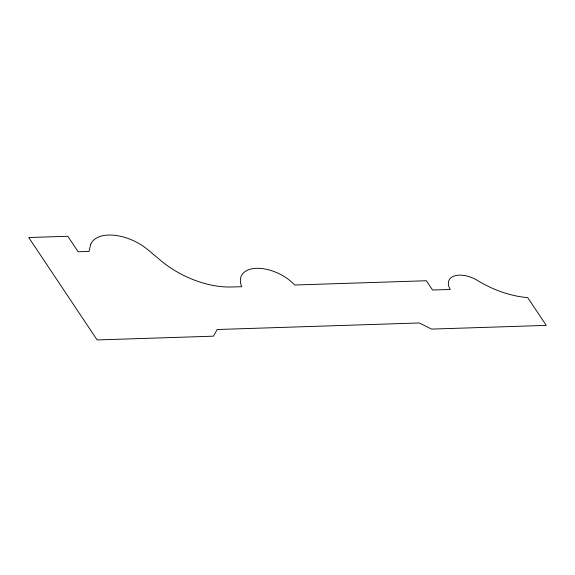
<?xml version="1.0" encoding="UTF-8"?>
<svg xmlns="http://www.w3.org/2000/svg" width="575" height="575" viewBox="0 0 575 575"><rect width="100%" height="100%" fill="white"/><g stroke="black" fill="none" stroke-linecap="round" stroke-linejoin="round"><path stroke-width="0.86" d="M90.591 244.691L89.053 251.397L78.128 251.749L67.785 236.268L28.75 237.533L97.168 339.94L213.462 336.174L217.17 329.511L419.333 322.956L431.588 329.101L546.25 325.385L527.692 297.598A69.323 38.468 25.5 0 1 478.457 281.053A21.994 12.204 25.5 0 0 454.71 275.827A21.994 12.204 25.5 0 0 450.268 289.448L432.565 290.023L426.37 280.744L294.652 285.013A32.71 18.148 25.5 0 0 256.479 268.324A32.71 18.148 25.5 0 0 241.759 286.731L229.669 287.011A67.613 37.512 25.5 0 1 160.806 260.554L147.746 249.643A37.907 21.031 25.5 0 0 90.591 244.691"/></g></svg>
